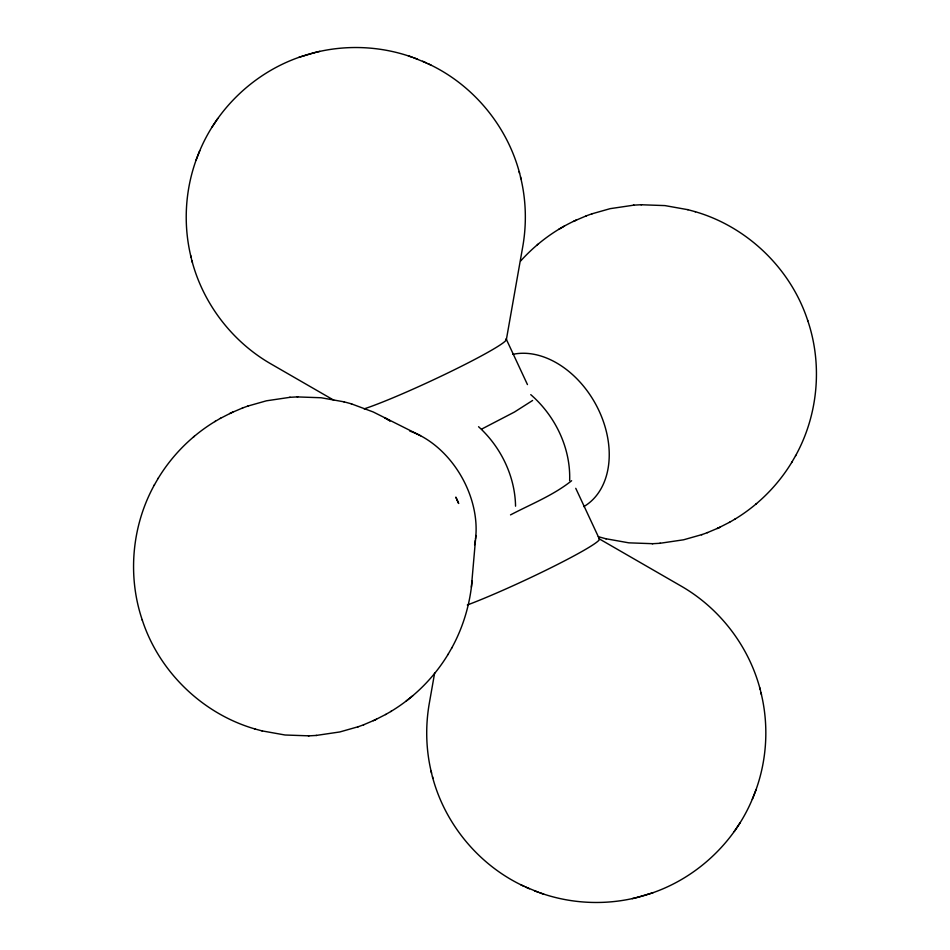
<?xml version="1.0" encoding="UTF-8"?>
<svg xmlns="http://www.w3.org/2000/svg" width="950" height="950" viewBox="0 0 950 950"><rect width="100%" height="100%" fill="white"/><g stroke="black" fill="none" stroke-linecap="round" stroke-linejoin="round"><path stroke-width="1.43" d="M569.644 480.629C570.819 448.032 555.227 415.827 530.753 394.642M471.378 587.159L475.879 535.479M472.055 581.091C469.929 604.485 463.077 627.463 451.725 648.031M154.494 484.726C131.801 525.623 127.252 576.044 142.369 620.326M795.506 455.881C818.199 414.972 822.748 364.551 807.631 320.281M434.637 673.039L429.246 703.653C425.256 726.619 425.956 750.429 431.549 773.062M506.362 339.649L522.809 246.347C526.799 223.381 526.098 199.571 520.505 176.938M197.683 155.895C185.143 187.922 182.828 223.844 191.069 257.224M754.371 794.105C766.911 762.078 769.227 726.156 760.986 692.776M198.063 154.981C216.066 108.181 256.179 70.644 304 55.67M648.054 894.33C695.875 879.356 735.989 841.819 753.991 795.019M196.056 160.111L199.749 150.646M752.305 799.354L755.998 789.889M158.056 478.551C172.176 455.192 192.042 435.314 215.424 421.242M390.794 711.526C414.176 697.443 434.043 677.564 448.162 654.206M734.576 519.365C757.957 505.281 777.824 485.414 791.944 462.044M154.221 485.201L158.317 478.099M447.901 654.657L451.998 647.556M791.682 462.496L795.779 455.394M211.921 127.264L214.688 123.144M215.009 122.657L217.811 118.465M734.243 831.535L737.046 827.343M737.366 826.856L740.133 822.736M571.627 480.724C553.399 495.33 531.097 504.082 510.518 514.888M520.6 261.036C535.812 244.174 554.337 230.209 574.976 220.685M532.606 400.473L514.496 412.015L482.03 428.901M193.444 437.024L194.287 436.323M537.225 244.874L538.068 244.162M412.775 695.732L406.196 701.041M756.556 503.571L755.713 504.272M220.293 418.416L231.194 412.846M564.442 226.041L558.659 229.401M375.024 719.91L385.926 714.341M718.806 527.749L729.707 522.191M214.878 421.562L220.649 418.202M385.558 714.554L391.341 711.206M729.351 522.405L735.122 519.044M586.518 215.757L575.296 220.542M242.737 407.918L230.933 412.953M707.263 532.689L717.844 528.2M363.482 724.838L375.286 719.803M574.655 220.839L573.444 221.398M230.874 413.001L229.662 413.559M719.126 527.606L720.337 527.048M375.345 719.768L376.556 719.197M574.714 220.804L575.344 220.507M718.438 527.939L719.067 527.642M717.796 528.236L718.485 527.903M575.617 220.388L576.614 219.913M231.836 412.549L232.833 412.074M717.167 528.533L718.164 528.046M373.386 720.682L374.383 720.207M591.66 213.904L610.173 208.656L633.947 205.141M247.879 406.066L266.392 400.817L290.166 397.29M659.834 543.305L683.608 539.79L702.121 534.541M316.053 735.466L339.827 731.951L358.34 726.691M586.102 215.911L592.278 213.679M242.321 408.072L248.496 405.84M701.504 534.767L707.679 532.534M357.723 726.916L363.897 724.696M304.309 55.587C339.174 44.27 377.779 44.899 412.288 57.249M647.746 894.413C612.881 905.73 574.275 905.101 539.766 892.751M298.965 57.285L314.414 52.713M653.089 892.715L637.64 897.287M314.747 52.606L319.806 51.348M632.249 898.653L637.307 897.394M640.977 204.749L664.941 205.592L688.061 209.724M297.196 396.91L321.159 397.753L344.28 401.886M605.72 538.709L628.841 542.842L652.804 543.697M261.939 730.871L285.059 735.003L309.023 735.846M633.436 205.164L641.547 204.713M289.655 397.326L297.766 396.874M652.234 543.721L660.345 543.269M308.453 735.882L316.564 735.431M694.937 211.612C747.389 226.717 790.994 268.838 807.797 320.791M351.156 403.762L373.279 411.991L420.613 435.753M142.203 619.816C159.006 671.757 202.611 713.877 255.063 728.994M687.551 209.594L695.483 211.755M343.769 401.755L351.702 403.916M598.298 536.691L606.231 538.852M254.517 728.852L262.449 731.013M413.689 57.76L426.146 62.854M525.908 887.146L538.377 892.24M408.346 55.848L417.478 59.114M534.589 890.886L543.709 894.152M427.797 63.614C474.347 85.025 509.746 128.832 520.968 178.826M431.086 771.174C442.308 821.168 477.707 864.975 524.258 886.386M422.643 61.239L431.146 65.158M520.909 884.842L529.411 888.761M333.806 400.188L270.964 363.933C230.731 340.848 200.806 300.616 190.594 255.324M478.562 426.716C500.757 446.821 515.043 476.093 515.553 506.184M506.314 339.257L527.452 384.584M575.759 488.312L599.391 538.971M761.461 694.676C751.248 649.384 721.323 609.152 681.091 586.067L599.023 538.721A84.799 5.914 -25 0 1 555.18 565.642A84.799 5.914 -25 0 1 467.329 604.996M759.632 687.467L760.047 689.142M519.139 171.629L519.555 173.292M432.499 776.708L432.915 778.371M192.007 260.858L192.422 262.533M505.946 339.008A84.799 5.914 -25 0 1 454.492 369.716A84.799 5.914 -25 0 1 364.159 408.868M512.798 354.35A84.799 61.358 60.8 0 1 599.023 410.792A84.799 61.358 60.8 0 1 583.799 506.623M409.83 431.086A84.799 61.358 60.8 0 1 475.522 539.042M475.368 540.217A84.799 61.358 60.8 0 1 474.596 544.813M387.374 419.282L384.726 417.751L390.153 420.957L387.374 419.282M457.413 500.626L455.834 497.111L458.66 503.476L457.413 500.626"/></g></svg>
